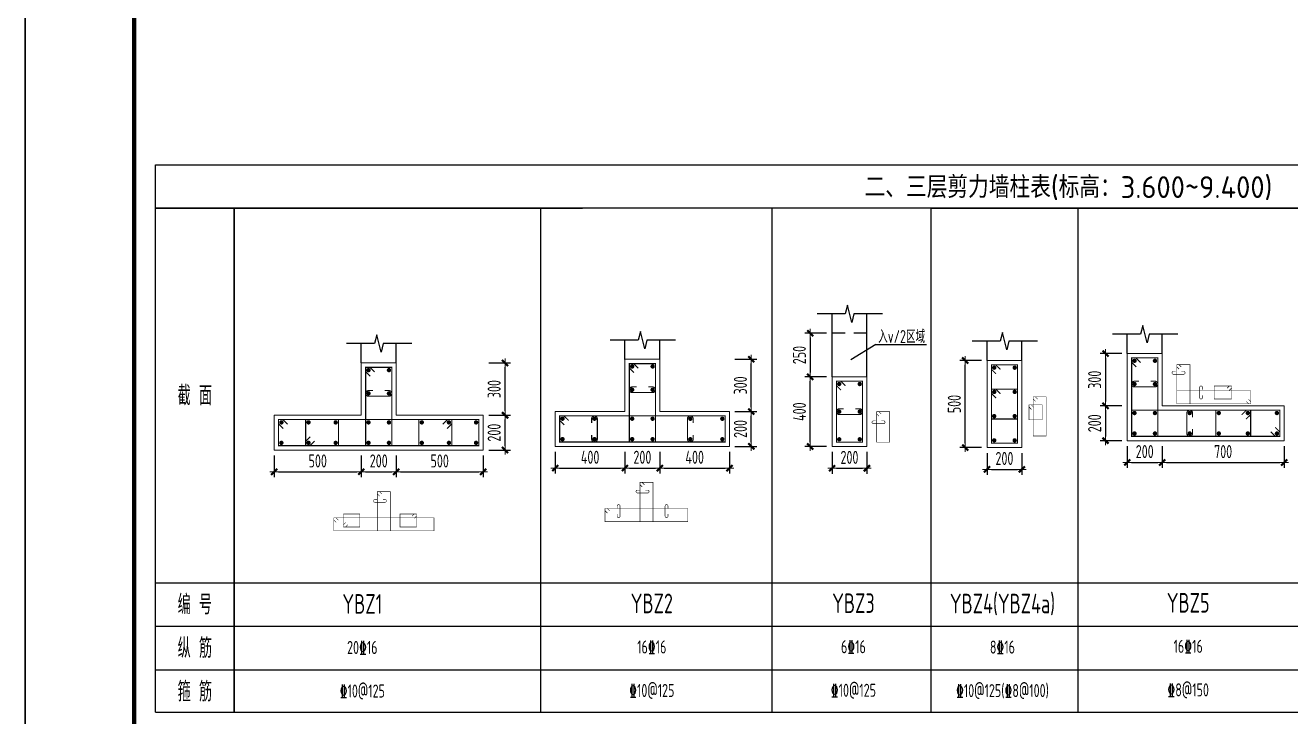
# Model space of a CAD drawing. Extents: x 580289 to 1106878, y -144605 to 78052.
# Drawn here: x 748202 to 777254, y 31757 to 47635 of the extents above; entities that cross this region are included whole.
import ezdxf
from ezdxf.enums import TextEntityAlignment as Align

# ---------------------------------------------------------------- set-up
doc = ezdxf.new("R2010")
doc.units = 0
doc.header["$LTSCALE"] = 100
doc.linetypes.add('3', pattern=[5, 3, -2])
doc.layers.get('0').update_dxf_attribs({"linetype": 'CONTINUOUS'})
doc.layers.get('Defpoints').update_dxf_attribs({"linetype": 'CONTINUOUS'})
for name, color, linetype, lineweight in [('REIN', 6, 'CONTINUOUS', 18), ('Z-柱大样外框', 7, 'CONTINUOUS', 18), ('Z-详图标注', 3, 'CONTINUOUS', 18)]:
    doc.layers.add(name, color=color, linetype=linetype, lineweight=lineweight)
for name, color, linetype in [('TAB', 7, 'CONTINUOUS'), ('TEXT', 2, 'CONTINUOUS'), ('THIN', 7, 'CONTINUOUS'), ('T图框', 7, 'CONTINUOUS'), ('图框', 254, 'CONTINUOUS')]:
    doc.layers.add(name, color=color, linetype=linetype)
doc.styles.get("Standard").update_dxf_attribs({"font": 'tssdeng.shx', "width": 0.7, "bigfont": 'tssdchn.shx'})
doc.styles.add('TCCAD_Dimension', font='Tssdeng.shx', dxfattribs={"width": 0.7, "bigfont": 'tssdchn.shx'})
doc.dimstyles.new('TCCAD_25_100', dxfattribs={"dimtxt": 300, "dimasz": 100, "dimexe": 125, "dimexo": 125, "dimgap": 100, "dimtad": 1, "dimdec": 0, "dimlfac": 0.25, "dimzin": 0, "dimdsep": 46, "dimtxsty": 'TCCAD_Dimension', "dimblk": '_TCDBK25_100', "dimcen": 0, "dimclrt": 7, "dimadec": 0, "dimazin": 0, "dimtfac": 1, "dimtdec": 0, "dimtix": 1, "dimtmove": 2, "dimatfit": 3, "dimfxl": 1, "dimtolj": 1, "dimtzin": 0, "dimarcsym": 0})

# ---------------------------------------------------------------- blocks, each defined once
blk = doc.blocks.new('_TCDBK25_100')
blk.add_line((-1, 0), (1, 0))
at = {"const_width": 0.5}
blk.add_lwpolyline([(-0.7, -0.7), (0.7, 0.7)], dxfattribs=at)
blk = doc.blocks.new('*D671')
at = {"layer": 'Defpoints', "color": 0}
for p in [(760370, 37965), (761970, 37965), (761970, 37465)]:
    blk.add_point(p, dxfattribs=at)
at = {"layer": 'Z-详图标注', "color": 0, "lineweight": -2}
for p, q in [((760370, 37840), (760370, 37340)), ((761970, 37840), (761970, 37340)), ((760470, 37465), (761870, 37465))]:
    blk.add_line(p, q, dxfattribs=at)
at = {"layer": 'Z-详图标注', "color": 0, "lineweight": -2, "xscale": 100, "yscale": 100, "zscale": 100, "rotation": 180}
blk.add_blockref('_TCDBK25_100', (760370, 37465), dxfattribs=at)
at = {"layer": 'Z-详图标注', "color": 0, "lineweight": -2, "xscale": 100, "yscale": 100, "zscale": 100}
blk.add_blockref('_TCDBK25_100', (761970, 37465), dxfattribs=at)
at = {"layer": 'Z-详图标注', "color": 7, "insert": (761170, 37715), "char_height": 300, "attachment_point": 5, "style": 'TCCAD_Dimension'}
blk.add_mtext('\\A1;400', dxfattribs=at)
blk = doc.blocks.new('*D672')
at = {"layer": 'Defpoints', "color": 0}
for p in [(761970, 37965), (762770, 37965), (762770, 37465)]:
    blk.add_point(p, dxfattribs=at)
at = {"layer": 'Z-详图标注', "color": 0, "lineweight": -2}
for p, q in [((761970, 37840), (761970, 37340)), ((762770, 37840), (762770, 37340)), ((762070, 37465), (762670, 37465))]:
    blk.add_line(p, q, dxfattribs=at)
at = {"layer": 'Z-详图标注', "color": 0, "lineweight": -2, "xscale": 100, "yscale": 100, "zscale": 100, "rotation": 180}
blk.add_blockref('_TCDBK25_100', (761970, 37465), dxfattribs=at)
at = {"layer": 'Z-详图标注', "color": 0, "lineweight": -2, "xscale": 100, "yscale": 100, "zscale": 100}
blk.add_blockref('_TCDBK25_100', (762770, 37465), dxfattribs=at)
at = {"layer": 'Z-详图标注', "color": 7, "insert": (762370, 37715), "char_height": 300, "attachment_point": 5, "style": 'TCCAD_Dimension'}
blk.add_mtext('\\A1;200', dxfattribs=at)
blk = doc.blocks.new('*D673')
at = {"layer": 'Defpoints', "color": 0}
for p in [(762770, 37965), (764370, 37965), (764370, 37465)]:
    blk.add_point(p, dxfattribs=at)
at = {"layer": 'Z-详图标注', "color": 0, "lineweight": -2}
for p, q in [((762770, 37840), (762770, 37340)), ((764370, 37840), (764370, 37340)), ((762870, 37465), (764270, 37465))]:
    blk.add_line(p, q, dxfattribs=at)
at = {"layer": 'Z-详图标注', "color": 0, "lineweight": -2, "xscale": 100, "yscale": 100, "zscale": 100, "rotation": 180}
blk.add_blockref('_TCDBK25_100', (762770, 37465), dxfattribs=at)
at = {"layer": 'Z-详图标注', "color": 0, "lineweight": -2, "xscale": 100, "yscale": 100, "zscale": 100}
blk.add_blockref('_TCDBK25_100', (764370, 37465), dxfattribs=at)
at = {"layer": 'Z-详图标注', "color": 7, "insert": (763570, 37715), "char_height": 300, "attachment_point": 5, "style": 'TCCAD_Dimension'}
blk.add_mtext('\\A1;400', dxfattribs=at)
blk = doc.blocks.new('*D674')
at = {"layer": 'Defpoints', "color": 0}
for p in [(764370, 38765), (764870, 38765), (764370, 37965)]:
    blk.add_point(p, dxfattribs=at)
at = {"layer": 'Z-详图标注', "color": 0, "lineweight": -2}
for p, q in [((764495, 38765), (764995, 38765)), ((764870, 38065), (764870, 38665)), ((764495, 37965), (764995, 37965))]:
    blk.add_line(p, q, dxfattribs=at)
at = {"layer": 'Z-详图标注', "color": 0, "lineweight": -2, "xscale": 100, "yscale": 100, "zscale": 100}
for p, rotation in [((764870, 38765), 90), ((764870, 37965), 270)]:
    blk.add_blockref('_TCDBK25_100', p, dxfattribs=dict(at, rotation=rotation))
at = {"layer": 'Z-详图标注', "color": 7, "insert": (764620, 38365), "char_height": 300, "attachment_point": 5, "rotation": 90, "style": 'TCCAD_Dimension'}
blk.add_mtext('\\A1;200', dxfattribs=at)
blk = doc.blocks.new('*D675')
at = {"layer": 'Defpoints', "color": 0}
for p in [(764370, 39965), (764870, 39965), (764370, 38765)]:
    blk.add_point(p, dxfattribs=at)
at = {"layer": 'Z-详图标注', "color": 0, "lineweight": -2}
for p, q in [((764495, 39965), (764995, 39965)), ((764870, 38865), (764870, 39865)), ((764495, 38765), (764995, 38765))]:
    blk.add_line(p, q, dxfattribs=at)
at = {"layer": 'Z-详图标注', "color": 0, "lineweight": -2, "xscale": 100, "yscale": 100, "zscale": 100}
for p, rotation in [((764870, 39965), 90), ((764870, 38765), 270)]:
    blk.add_blockref('_TCDBK25_100', p, dxfattribs=dict(at, rotation=rotation))
at = {"layer": 'Z-详图标注', "color": 7, "insert": (764620, 39365), "char_height": 300, "attachment_point": 5, "rotation": 90, "style": 'TCCAD_Dimension'}
blk.add_mtext('\\A1;300', dxfattribs=at)
blk = doc.blocks.new('*D676')
at = {"layer": 'Defpoints', "color": 0}
for p in [(766724, 37962), (767524, 37962), (767524, 37462)]:
    blk.add_point(p, dxfattribs=at)
at = {"layer": 'Z-详图标注', "color": 0, "lineweight": -2}
for p, q in [((766724, 37837), (766724, 37337)), ((767524, 37837), (767524, 37337)), ((766824, 37462), (767424, 37462))]:
    blk.add_line(p, q, dxfattribs=at)
at = {"layer": 'Z-详图标注', "color": 0, "lineweight": -2, "xscale": 100, "yscale": 100, "zscale": 100, "rotation": 180}
blk.add_blockref('_TCDBK25_100', (766724, 37462), dxfattribs=at)
at = {"layer": 'Z-详图标注', "color": 0, "lineweight": -2, "xscale": 100, "yscale": 100, "zscale": 100}
blk.add_blockref('_TCDBK25_100', (767524, 37462), dxfattribs=at)
at = {"layer": 'Z-详图标注', "color": 7, "insert": (767124, 37712), "char_height": 300, "attachment_point": 5, "style": 'TCCAD_Dimension'}
blk.add_mtext('\\A1;200', dxfattribs=at)
blk = doc.blocks.new('*D677')
at = {"layer": 'Defpoints', "color": 0}
for p in [(766224, 39562), (766724, 39562), (766724, 37962)]:
    blk.add_point(p, dxfattribs=at)
at = {"layer": 'Z-详图标注', "color": 0, "lineweight": -2}
for p, q in [((766599, 39562), (766099, 39562)), ((766224, 38062), (766224, 39462)), ((766599, 37962), (766099, 37962))]:
    blk.add_line(p, q, dxfattribs=at)
at = {"layer": 'Z-详图标注', "color": 0, "lineweight": -2, "xscale": 100, "yscale": 100, "zscale": 100}
for p, rotation in [((766224, 39562), 90), ((766224, 37962), 270)]:
    blk.add_blockref('_TCDBK25_100', p, dxfattribs=dict(at, rotation=rotation))
at = {"layer": 'Z-详图标注', "color": 7, "insert": (765974, 38762), "char_height": 300, "attachment_point": 5, "rotation": 90, "style": 'TCCAD_Dimension'}
blk.add_mtext('\\A1;400', dxfattribs=at)
blk = doc.blocks.new('*D678')
at = {"layer": 'Defpoints', "color": 0}
for p in [(766724, 40562), (766224, 39562), (766724, 39562)]:
    blk.add_point(p, dxfattribs=at)
at = {"layer": 'Z-详图标注', "color": 0, "lineweight": -2}
for p, q in [((766599, 40562), (766099, 40562)), ((766224, 40462), (766224, 39662)), ((766599, 39562), (766099, 39562))]:
    blk.add_line(p, q, dxfattribs=at)
at = {"layer": 'Z-详图标注', "color": 0, "lineweight": -2, "xscale": 100, "yscale": 100, "zscale": 100}
for p, rotation in [((766224, 40562), 90), ((766224, 39562), 270)]:
    blk.add_blockref('_TCDBK25_100', p, dxfattribs=dict(at, rotation=rotation))
at = {"layer": 'Z-详图标注', "color": 7, "insert": (765974, 40062), "char_height": 300, "attachment_point": 5, "rotation": 90, "style": 'TCCAD_Dimension'}
blk.add_mtext('\\A1;250', dxfattribs=at)
blk = doc.blocks.new('*D679')
at = {"layer": 'Defpoints', "color": 0}
for p in [(773503, 40095), (773003, 38895), (773503, 38895)]:
    blk.add_point(p, dxfattribs=at)
at = {"layer": 'Z-详图标注', "color": 0, "lineweight": -2}
for p, q in [((773378, 40095), (772878, 40095)), ((773003, 39995), (773003, 38995)), ((773378, 38895), (772878, 38895))]:
    blk.add_line(p, q, dxfattribs=at)
at = {"layer": 'Z-详图标注', "color": 0, "lineweight": -2, "xscale": 100, "yscale": 100, "zscale": 100}
for p, rotation in [((773003, 40095), 90), ((773003, 38895), 270)]:
    blk.add_blockref('_TCDBK25_100', p, dxfattribs=dict(at, rotation=rotation))
at = {"layer": 'Z-详图标注', "color": 7, "insert": (772753, 39495), "char_height": 300, "attachment_point": 5, "rotation": 90, "style": 'TCCAD_Dimension'}
blk.add_mtext('\\A1;300', dxfattribs=at)
blk = doc.blocks.new('*D680')
at = {"layer": 'Defpoints', "color": 0}
for p in [(773503, 38895), (773003, 38095), (773503, 38095)]:
    blk.add_point(p, dxfattribs=at)
at = {"layer": 'Z-详图标注', "color": 0, "lineweight": -2}
for p, q in [((773378, 38895), (772878, 38895)), ((773003, 38795), (773003, 38195)), ((773378, 38095), (772878, 38095))]:
    blk.add_line(p, q, dxfattribs=at)
at = {"layer": 'Z-详图标注', "color": 0, "lineweight": -2, "xscale": 100, "yscale": 100, "zscale": 100}
for p, rotation in [((773003, 38895), 90), ((773003, 38095), 270)]:
    blk.add_blockref('_TCDBK25_100', p, dxfattribs=dict(at, rotation=rotation))
at = {"layer": 'Z-详图标注', "color": 7, "insert": (772753, 38495), "char_height": 300, "attachment_point": 5, "rotation": 90, "style": 'TCCAD_Dimension'}
blk.add_mtext('\\A1;200', dxfattribs=at)
blk = doc.blocks.new('*D681')
at = {"layer": 'Defpoints', "color": 0}
for p in [(773503, 38095), (774303, 38095), (774303, 37595)]:
    blk.add_point(p, dxfattribs=at)
at = {"layer": 'Z-详图标注', "color": 0, "lineweight": -2}
for p, q in [((773503, 37970), (773503, 37470)), ((774303, 37970), (774303, 37470)), ((773603, 37595), (774203, 37595))]:
    blk.add_line(p, q, dxfattribs=at)
at = {"layer": 'Z-详图标注', "color": 0, "lineweight": -2, "xscale": 100, "yscale": 100, "zscale": 100, "rotation": 180}
blk.add_blockref('_TCDBK25_100', (773503, 37595), dxfattribs=at)
at = {"layer": 'Z-详图标注', "color": 0, "lineweight": -2, "xscale": 100, "yscale": 100, "zscale": 100}
blk.add_blockref('_TCDBK25_100', (774303, 37595), dxfattribs=at)
at = {"layer": 'Z-详图标注', "color": 7, "insert": (773903, 37845), "char_height": 300, "attachment_point": 5, "style": 'TCCAD_Dimension'}
blk.add_mtext('\\A1;200', dxfattribs=at)
blk = doc.blocks.new('*D682')
at = {"layer": 'Defpoints', "color": 0}
for p in [(774303, 38095), (777103, 38095), (777103, 37595)]:
    blk.add_point(p, dxfattribs=at)
at = {"layer": 'Z-详图标注', "color": 0, "lineweight": -2}
for p, q in [((774303, 37970), (774303, 37470)), ((777103, 37970), (777103, 37470)), ((774403, 37595), (777003, 37595))]:
    blk.add_line(p, q, dxfattribs=at)
at = {"layer": 'Z-详图标注', "color": 0, "lineweight": -2, "xscale": 100, "yscale": 100, "zscale": 100, "rotation": 180}
blk.add_blockref('_TCDBK25_100', (774303, 37595), dxfattribs=at)
at = {"layer": 'Z-详图标注', "color": 0, "lineweight": -2, "xscale": 100, "yscale": 100, "zscale": 100}
blk.add_blockref('_TCDBK25_100', (777103, 37595), dxfattribs=at)
at = {"layer": 'Z-详图标注', "color": 7, "insert": (775703, 37845), "char_height": 300, "attachment_point": 5, "style": 'TCCAD_Dimension'}
blk.add_mtext('\\A1;700', dxfattribs=at)
blk = doc.blocks.new('*D730')
at = {"layer": 'Defpoints', "color": 0}
for p in [(770282, 37937), (771082, 37937), (771082, 37437)]:
    blk.add_point(p, dxfattribs=at)
at = {"layer": 'Z-详图标注', "color": 0, "lineweight": -2}
for p, q in [((770282, 37812), (770282, 37312)), ((771082, 37812), (771082, 37312)), ((770382, 37437), (770982, 37437))]:
    blk.add_line(p, q, dxfattribs=at)
at = {"layer": 'Z-详图标注', "color": 0, "lineweight": -2, "xscale": 100, "yscale": 100, "zscale": 100, "rotation": 180}
blk.add_blockref('_TCDBK25_100', (770282, 37437), dxfattribs=at)
at = {"layer": 'Z-详图标注', "color": 0, "lineweight": -2, "xscale": 100, "yscale": 100, "zscale": 100}
blk.add_blockref('_TCDBK25_100', (771082, 37437), dxfattribs=at)
at = {"layer": 'Z-详图标注', "color": 7, "insert": (770682, 37687), "char_height": 300, "attachment_point": 5, "style": 'TCCAD_Dimension'}
blk.add_mtext('\\A1;200', dxfattribs=at)
blk = doc.blocks.new('*D731')
at = {"layer": 'Defpoints', "color": 0}
for p in [(769782, 39937), (770282, 39937), (770282, 37937)]:
    blk.add_point(p, dxfattribs=at)
at = {"layer": 'Z-详图标注', "color": 0, "lineweight": -2}
for p, q in [((770157, 39937), (769657, 39937)), ((769782, 38037), (769782, 39837)), ((770157, 37937), (769657, 37937))]:
    blk.add_line(p, q, dxfattribs=at)
at = {"layer": 'Z-详图标注', "color": 0, "lineweight": -2, "xscale": 100, "yscale": 100, "zscale": 100}
for p, rotation in [((769782, 39937), 90), ((769782, 37937), 270)]:
    blk.add_blockref('_TCDBK25_100', p, dxfattribs=dict(at, rotation=rotation))
at = {"layer": 'Z-详图标注', "color": 7, "insert": (769532, 38937), "char_height": 300, "attachment_point": 5, "rotation": 90, "style": 'TCCAD_Dimension'}
blk.add_mtext('\\A1;500', dxfattribs=at)
blk = doc.blocks.new('*D785')
at = {"layer": 'Defpoints', "color": 0}
for p in [(753916, 37880), (755916, 37880), (755916, 37380)]:
    blk.add_point(p, dxfattribs=at)
at = {"layer": 'Z-详图标注', "color": 0, "lineweight": -2}
for p, q in [((753916, 37755), (753916, 37255)), ((755916, 37755), (755916, 37255)), ((754016, 37380), (755816, 37380))]:
    blk.add_line(p, q, dxfattribs=at)
at = {"layer": 'Z-详图标注', "color": 0, "lineweight": -2, "xscale": 100, "yscale": 100, "zscale": 100, "rotation": 180}
blk.add_blockref('_TCDBK25_100', (753916, 37380), dxfattribs=at)
at = {"layer": 'Z-详图标注', "color": 0, "lineweight": -2, "xscale": 100, "yscale": 100, "zscale": 100}
blk.add_blockref('_TCDBK25_100', (755916, 37380), dxfattribs=at)
at = {"layer": 'Z-详图标注', "color": 7, "insert": (754916, 37630), "char_height": 300, "attachment_point": 5, "style": 'TCCAD_Dimension'}
blk.add_mtext('\\A1;500', dxfattribs=at)
blk = doc.blocks.new('*D786')
at = {"layer": 'Defpoints', "color": 0}
for p in [(755916, 37880), (756716, 37880), (756716, 37380)]:
    blk.add_point(p, dxfattribs=at)
at = {"layer": 'Z-详图标注', "color": 0, "lineweight": -2}
for p, q in [((755916, 37755), (755916, 37255)), ((756716, 37755), (756716, 37255)), ((756016, 37380), (756616, 37380))]:
    blk.add_line(p, q, dxfattribs=at)
at = {"layer": 'Z-详图标注', "color": 0, "lineweight": -2, "xscale": 100, "yscale": 100, "zscale": 100, "rotation": 180}
blk.add_blockref('_TCDBK25_100', (755916, 37380), dxfattribs=at)
at = {"layer": 'Z-详图标注', "color": 0, "lineweight": -2, "xscale": 100, "yscale": 100, "zscale": 100}
blk.add_blockref('_TCDBK25_100', (756716, 37380), dxfattribs=at)
at = {"layer": 'Z-详图标注', "color": 7, "insert": (756316, 37630), "char_height": 300, "attachment_point": 5, "style": 'TCCAD_Dimension'}
blk.add_mtext('\\A1;200', dxfattribs=at)
blk = doc.blocks.new('*D787')
at = {"layer": 'Defpoints', "color": 0}
for p in [(756716, 37880), (758716, 37880), (758716, 37380)]:
    blk.add_point(p, dxfattribs=at)
at = {"layer": 'Z-详图标注', "color": 0, "lineweight": -2}
for p, q in [((756716, 37755), (756716, 37255)), ((758716, 37755), (758716, 37255)), ((756816, 37380), (758616, 37380))]:
    blk.add_line(p, q, dxfattribs=at)
at = {"layer": 'Z-详图标注', "color": 0, "lineweight": -2, "xscale": 100, "yscale": 100, "zscale": 100, "rotation": 180}
blk.add_blockref('_TCDBK25_100', (756716, 37380), dxfattribs=at)
at = {"layer": 'Z-详图标注', "color": 0, "lineweight": -2, "xscale": 100, "yscale": 100, "zscale": 100}
blk.add_blockref('_TCDBK25_100', (758716, 37380), dxfattribs=at)
at = {"layer": 'Z-详图标注', "color": 7, "insert": (757716, 37630), "char_height": 300, "attachment_point": 5, "style": 'TCCAD_Dimension'}
blk.add_mtext('\\A1;500', dxfattribs=at)
blk = doc.blocks.new('*D788')
at = {"layer": 'Defpoints', "color": 0}
for p in [(758716, 38680), (759216, 38680), (758716, 37880)]:
    blk.add_point(p, dxfattribs=at)
at = {"layer": 'Z-详图标注', "color": 0, "lineweight": -2}
for p, q in [((758841, 38680), (759341, 38680)), ((759216, 37980), (759216, 38580)), ((758841, 37880), (759341, 37880))]:
    blk.add_line(p, q, dxfattribs=at)
at = {"layer": 'Z-详图标注', "color": 0, "lineweight": -2, "xscale": 100, "yscale": 100, "zscale": 100}
for p, rotation in [((759216, 38680), 90), ((759216, 37880), 270)]:
    blk.add_blockref('_TCDBK25_100', p, dxfattribs=dict(at, rotation=rotation))
at = {"layer": 'Z-详图标注', "color": 7, "insert": (758966, 38280), "char_height": 300, "attachment_point": 5, "rotation": 90, "style": 'TCCAD_Dimension'}
blk.add_mtext('\\A1;200', dxfattribs=at)
blk = doc.blocks.new('*D789')
at = {"layer": 'Defpoints', "color": 0}
for p in [(758716, 39880), (759216, 39880), (758716, 38680)]:
    blk.add_point(p, dxfattribs=at)
at = {"layer": 'Z-详图标注', "color": 0, "lineweight": -2}
for p, q in [((758841, 39880), (759341, 39880)), ((759216, 38780), (759216, 39780)), ((758841, 38680), (759341, 38680))]:
    blk.add_line(p, q, dxfattribs=at)
at = {"layer": 'Z-详图标注', "color": 0, "lineweight": -2, "xscale": 100, "yscale": 100, "zscale": 100}
for p, rotation in [((759216, 39880), 90), ((759216, 38680), 270)]:
    blk.add_blockref('_TCDBK25_100', p, dxfattribs=dict(at, rotation=rotation))
at = {"layer": 'Z-详图标注', "color": 7, "insert": (758966, 39280), "char_height": 300, "attachment_point": 5, "rotation": 90, "style": 'TCCAD_Dimension'}
blk.add_mtext('\\A1;300', dxfattribs=at)
blk = doc.blocks.new('A$C72C84CBD')
at = {"layer": '图框', "color": 0}
for points in [[(0, 0), (0, 59400), (84100, 59400), (84100, 0)], [(0, 0), (84100, 0), (84100, 59400), (0, 59400)]]:
    blk.add_lwpolyline(points, close=True, dxfattribs=at)
at = {"layer": '图框', "color": 0, "const_width": 100}
blk.add_lwpolyline([(2500, 1000), (83100, 1000), (83100, 58400), (2500, 58400)], close=True, dxfattribs=at)
blk = doc.blocks.new('图框')
at = {"layer": 'T图框', "color": 4}
blk.add_blockref('A$C72C84CBD', (602717, 102744), dxfattribs=at)

msp = doc.modelspace()

# ---------------------------------------------------------------- linework, layer by layer
at = {"layer": 'REIN', "color": 210}
for points, const_width in [([(762176, 39658.5), (762069.9, 39764.6), (762069.9, 39864.6), (762669.9, 39864.6), (762669.9, 38064.6), (762069.9, 38064.6), (762069.9, 39864.6), (762169.9, 39864.6), (762276, 39758.5)], 25), ([(770488.4, 39631), (770382.3, 39737), (770382.3, 39837), (770982.3, 39837), (770982.3, 38037), (770382.3, 38037), (770382.3, 39837), (770482.3, 39837), (770588.4, 39731)], 25), ([(773709.2, 39789.4), (773603.1, 39895.4), (773603.1, 39995.4), (774203.1, 39995.4), (774203.1, 38195.4), (773603.1, 38195.4), (773603.1, 39995.4), (773703.1, 39995.4), (773809.2, 39889.4)], 25), ([(774693.4, 39737.8), (774640.4, 39790.8), (774640.4, 39840.8), (774940.4, 39840.8), (774940.4, 38940.8), (774640.4, 38940.8), (774640.4, 39840.8), (774690.4, 39840.8), (774743.4, 39787.8)], 12.5), ([(756122.5, 39574.4), (756016.4, 39680.5), (756016.4, 39780.5), (756616.4, 39780.5), (756616.4, 37980.5), (756016.4, 37980.5), (756016.4, 39780.5), (756116.4, 39780.5), (756222.5, 39674.4)], 25), ([(766930.3, 39255.6), (766824.3, 39361.7), (766824.3, 39461.7), (767424.3, 39461.7), (767424.3, 38061.7), (766824.3, 38061.7), (766824.3, 39461.7), (766924.3, 39461.7), (767030.3, 39355.6)], 25), ([(776287.3, 39043.9), (776340.4, 38990.8), (776340.4, 38940.8), (774640.4, 38940.8), (774640.4, 39240.8), (776340.4, 39240.8), (776340.4, 38940.8), (776290.4, 38940.8), (776237.3, 38993.9)], 12.5), ([(771393.7, 39000.6), (771340.7, 39053.6), (771340.7, 39103.6), (771640.7, 39103.6), (771640.7, 38203.6), (771340.7, 38203.6), (771340.7, 39103.6), (771390.7, 39103.6), (771443.7, 39050.6)], 12.5), ([(760576, 38458.5), (760469.9, 38564.6), (760469.9, 38664.6), (764269.9, 38664.6), (764269.9, 38064.6), (760469.9, 38064.6), (760469.9, 38664.6), (760569.9, 38664.6), (760676, 38558.5)], 25), ([(767800.4, 38658.8), (767747.4, 38711.9), (767747.4, 38761.9), (768047.4, 38761.9), (768047.4, 38061.9), (767747.4, 38061.9), (767747.4, 38761.9), (767797.4, 38761.9), (767850.4, 38708.8)], 12.5), ([(776897, 38401.5), (777003.1, 38295.4), (777003.1, 38195.4), (773603.1, 38195.4), (773603.1, 38795.4), (777003.1, 38795.4), (777003.1, 38195.4), (776903.1, 38195.4), (776797, 38301.5)], 25), ([(754122.5, 38374.4), (754016.4, 38480.5), (754016.4, 38580.5), (758616.4, 38580.5), (758616.4, 37980.5), (754016.4, 37980.5), (754016.4, 38580.5), (754116.4, 38580.5), (754222.5, 38474.4)], 25), ([(756337.3, 36821.6), (756284.3, 36874.7), (756284.3, 36924.7), (756584.3, 36924.7), (756584.3, 36024.7), (756284.3, 36024.7), (756284.3, 36924.7), (756334.3, 36924.7), (756387.3, 36871.6)], 12.5), ([(762365.8, 37034.7), (762312.7, 37087.7), (762312.7, 37137.7), (762612.7, 37137.7), (762612.7, 36237.7), (762312.7, 36237.7), (762312.7, 37137.7), (762362.7, 37137.7), (762415.8, 37084.7)], 12.5), ([(755337.3, 36221.6), (755284.3, 36274.7), (755284.3, 36324.7), (757584.3, 36324.7), (757584.3, 36024.7), (755284.3, 36024.7), (755284.3, 36324.7), (755334.3, 36324.7), (755387.3, 36271.6)], 12.5), ([(761565.8, 36434.7), (761512.7, 36487.7), (761512.7, 36537.7), (763412.7, 36537.7), (763412.7, 36237.7), (761512.7, 36237.7), (761512.7, 36537.7), (761562.7, 36537.7), (761615.8, 36484.7)], 12.5)]:
    msp.add_lwpolyline(points, dxfattribs=dict(at, const_width=const_width))
at = {"layer": 'REIN', "color": 6, "const_width": 50}
for points in [[(762109.9, 39799.6, 1), (762159.9, 39799.6, 1)], [(762579.9, 39799.6, 1), (762629.9, 39799.6, 1)], [(770422.3, 39772, 1), (770472.3, 39772, 1)], [(770892.3, 39772, 1), (770942.3, 39772, 1)], [(773643.1, 39930.4, 1), (773693.1, 39930.4, 1)], [(774113.1, 39930.4, 1), (774163.1, 39930.4, 1)], [(756056.4, 39715.5, 1), (756106.4, 39715.5, 1)], [(756526.4, 39715.5, 1), (756576.4, 39715.5, 1)], [(756056.4, 39180.5, 1), (756106.4, 39180.5, 1)], [(756526.4, 39180.5, 1), (756576.4, 39180.5, 1)], [(762109.9, 39264.6, 1), (762159.9, 39264.6, 1)], [(762579.9, 39264.6, 1), (762629.9, 39264.6, 1)], [(766864.3, 39396.7, 1), (766914.3, 39396.7, 1)], [(767334.3, 39396.7, 1), (767384.3, 39396.7, 1)], [(770422.3, 39215.4, 1), (770472.3, 39215.4, 1)], [(770892.3, 39215.4, 1), (770942.3, 39215.4, 1)], [(773643.1, 39395.4, 1), (773693.1, 39395.4, 1)], [(774113.1, 39395.4, 1), (774163.1, 39395.4, 1)], [(760509.9, 38599.6, 1), (760559.9, 38599.6, 1)], [(761244.9, 38599.6, 1), (761294.9, 38599.6, 1)], [(762109.9, 38599.6, 1), (762159.9, 38599.6, 1)], [(762579.9, 38599.6, 1), (762629.9, 38599.6, 1)], [(763444.9, 38599.6, 1), (763494.9, 38599.6, 1)], [(764179.9, 38599.6, 1), (764229.9, 38599.6, 1)], [(766864.3, 38761.7, 1), (766914.3, 38761.7, 1)], [(767334.3, 38761.7, 1), (767384.3, 38761.7, 1)], [(770422.3, 38658.7, 1), (770472.3, 38658.7, 1)], [(770892.3, 38658.7, 1), (770942.3, 38658.7, 1)], [(773643.1, 38730.4, 1), (773693.1, 38730.4, 1)], [(774113.1, 38730.4, 1), (774163.1, 38730.4, 1)], [(774910.6, 38730.4, 1), (774960.6, 38730.4, 1)], [(775578.1, 38730.4, 1), (775628.1, 38730.4, 1)], [(776245.6, 38730.4, 1), (776295.6, 38730.4, 1)], [(776913.1, 38730.4, 1), (776963.1, 38730.4, 1)], [(754056.4, 38515.5, 1), (754106.4, 38515.5, 1)], [(754679.7, 38515.5, 1), (754729.7, 38515.5, 1)], [(755303.1, 38515.5, 1), (755353.1, 38515.5, 1)], [(756056.4, 38515.5, 1), (756106.4, 38515.5, 1)], [(756526.4, 38515.5, 1), (756576.4, 38515.5, 1)], [(757279.7, 38515.5, 1), (757329.7, 38515.5, 1)], [(757903.1, 38515.5, 1), (757953.1, 38515.5, 1)], [(758526.4, 38515.5, 1), (758576.4, 38515.5, 1)], [(754056.4, 38045.5, 1), (754106.4, 38045.5, 1)], [(754679.7, 38045.5, 1), (754729.7, 38045.5, 1)], [(755303.1, 38045.5, 1), (755353.1, 38045.5, 1)], [(756056.4, 38045.5, 1), (756106.4, 38045.5, 1)], [(756526.4, 38045.5, 1), (756576.4, 38045.5, 1)], [(757279.7, 38045.5, 1), (757329.7, 38045.5, 1)], [(757903.1, 38045.5, 1), (757953.1, 38045.5, 1)], [(758526.4, 38045.5, 1), (758576.4, 38045.5, 1)], [(760509.9, 38129.6, 1), (760559.9, 38129.6, 1)], [(761244.9, 38129.6, 1), (761294.9, 38129.6, 1)], [(762109.9, 38129.6, 1), (762159.9, 38129.6, 1)], [(762579.9, 38129.6, 1), (762629.9, 38129.6, 1)], [(763444.9, 38129.6, 1), (763494.9, 38129.6, 1)], [(764179.9, 38129.6, 1), (764229.9, 38129.6, 1)], [(766864.3, 38126.7, 1), (766914.3, 38126.7, 1)], [(767334.3, 38126.7, 1), (767384.3, 38126.7, 1)], [(770422.3, 38102, 1), (770472.3, 38102, 1)], [(770892.3, 38102, 1), (770942.3, 38102, 1)], [(773643.1, 38260.4, 1), (773693.1, 38260.4, 1)], [(774113.1, 38260.4, 1), (774163.1, 38260.4, 1)], [(774910.6, 38260.4, 1), (774960.6, 38260.4, 1)], [(775578.1, 38260.4, 1), (775628.1, 38260.4, 1)], [(776245.6, 38260.4, 1), (776295.6, 38260.4, 1)], [(776913.1, 38260.4, 1), (776963.1, 38260.4, 1)]]:
    msp.add_lwpolyline(points, format="xyb", close=True, dxfattribs=at)
at = {"layer": 'REIN', "color": 6}
for points, const_width in [([(774746.6, 39684.6), (774796.6, 39684.6, -1), (774796.6, 39619.6), (774561.6, 39619.6, -1), (774561.6, 39684.6), (774611.6, 39684.6)], 12.5), ([(756451.4, 39245.5), (756551.4, 39245.5, -1), (756551.4, 39115.5), (756081.4, 39115.5, -1), (756081.4, 39245.5), (756181.4, 39245.5)], 25), ([(762504.9, 39329.6), (762604.9, 39329.6, -1), (762604.9, 39199.6), (762134.9, 39199.6, -1), (762134.9, 39329.6), (762234.9, 39329.6)], 25), ([(774038.1, 39460.4), (774138.1, 39460.4, -1), (774138.1, 39330.4), (773668.1, 39330.4, -1), (773668.1, 39460.4), (773768.1, 39460.4)], 25), ([(775227.9, 39134.6), (775227.9, 39084.6, -1), (775162.9, 39084.6), (775162.9, 39319.6, -1), (775227.9, 39319.6), (775227.9, 39269.6)], 12.5), ([(761204.9, 38499.6), (761204.9, 38599.6, -1), (761334.9, 38599.6), (761334.9, 38129.6, -1), (761204.9, 38129.6), (761204.9, 38229.6)], 25), ([(763534.9, 38229.6), (763534.9, 38129.6, -1), (763404.9, 38129.6), (763404.9, 38599.6, -1), (763534.9, 38599.6), (763534.9, 38499.6)], 25), ([(767259.3, 38826.7), (767359.3, 38826.7, -1), (767359.3, 38696.7), (766889.3, 38696.7, -1), (766889.3, 38826.7), (766989.3, 38826.7)], 25), ([(775000.6, 38360.4), (775000.6, 38260.4, -1), (774870.6, 38260.4), (774870.6, 38730.4, -1), (775000.6, 38730.4), (775000.6, 38630.4)], 25), ([(767859.1, 38550.2), (767909.1, 38550.2, -1), (767909.1, 38485.2), (767674.1, 38485.2, -1), (767674.1, 38550.2), (767724.1, 38550.2)], 12.5), ([(762441.1, 36959.4), (762491.1, 36959.4, -1), (762491.1, 36894.4), (762256.1, 36894.4, -1), (762256.1, 36959.4), (762306.1, 36959.4)], 12.5), ([(756412.6, 36746.3), (756462.6, 36746.3, -1), (756462.6, 36681.3), (756227.6, 36681.3, -1), (756227.6, 36746.3), (756277.6, 36746.3)], 12.5), ([(761791.1, 36544.4), (761791.1, 36594.4, -1), (761856.1, 36594.4), (761856.1, 36359.4, -1), (761791.1, 36359.4), (761791.1, 36409.4)], 12.5), ([(762956.1, 36409.4), (762956.1, 36359.4, -1), (762891.1, 36359.4), (762891.1, 36594.4, -1), (762956.1, 36594.4), (762956.1, 36544.4)], 12.5)]:
    msp.add_lwpolyline(points, format="xyb", dxfattribs=dict(at, const_width=const_width))
for points, const_width in [([(770488.4, 39074.3), (770382.3, 39180.4), (770382.3, 39280.4), (770982.3, 39280.4), (770982.3, 38593.7), (770382.3, 38593.7), (770382.3, 39280.4), (770482.3, 39280.4), (770588.4, 39174.3)], 25), ([(775792.3, 39299), (775845.4, 39352.1), (775895.4, 39352.1), (775895.4, 39052.1), (775496.6, 39052.1), (775496.6, 39352.1), (775895.4, 39352.1), (775895.4, 39302.1), (775842.3, 39249)], 12.5), ([(771300.9, 38815), (771247.9, 38868), (771247.9, 38918), (771547.9, 38918), (771547.9, 38574.7), (771247.9, 38574.7), (771247.9, 38918), (771297.9, 38918), (771350.9, 38865)], 12.5), ([(776129.5, 38689.4), (776235.6, 38795.4), (776335.6, 38795.4), (776335.6, 38195.4), (775538.1, 38195.4), (775538.1, 38795.4), (776335.6, 38795.4), (776335.6, 38695.4), (776229.5, 38589.4)], 25), ([(754845.8, 38086.5), (754739.7, 37980.5), (754639.7, 37980.5), (754639.7, 38580.5), (755393.1, 38580.5), (755393.1, 37980.5), (754639.7, 37980.5), (754639.7, 38080.5), (754745.8, 38186.5)], 25), ([(757787, 38474.4), (757893.1, 38580.5), (757993.1, 38580.5), (757993.1, 37980.5), (757239.7, 37980.5), (757239.7, 38580.5), (757993.1, 38580.5), (757993.1, 38480.5), (757887, 38374.4)], 25), ([(755609.8, 36166.9), (755556.8, 36113.8), (755506.8, 36113.8), (755506.8, 36413.8), (755883.5, 36413.8), (755883.5, 36113.8), (755506.8, 36113.8), (755506.8, 36163.8), (755559.8, 36216.9)], 12.5), ([(757080.4, 36360.8), (757133.5, 36413.8), (757183.5, 36413.8), (757183.5, 36113.8), (756806.8, 36113.8), (756806.8, 36413.8), (757183.5, 36413.8), (757183.5, 36363.8), (757130.4, 36310.8)], 12.5)]:
    msp.add_lwpolyline(points, dxfattribs=dict(at, const_width=const_width))
at = {"layer": 'TAB'}
for p, q in [((752994.3, 31860.5), (752994.3, 43432.5)), ((752994.3, 43432.5), (760994.3, 43432.5)), ((760033.3, 43432.5), (760033.3, 31860.5)), ((765340.5, 43432.5), (765340.5, 31860.5)), ((768994.3, 43432.5), (779196.4, 43432.5)), ((768994.3, 43432.5), (768994.3, 31860.5)), ((772365.7, 43432.5), (772365.7, 31860.5)), ((751194.3, 34832.5), (752994.3, 34832.5)), ((752994.3, 34832.5), (760994.3, 34832.5)), ((760994.3, 34832.5), (794065.1, 34832.5)), ((751194.3, 33832.5), (752994.3, 33832.5)), ((751194.3, 33832.5), (752994.3, 33832.5)), ((752994.3, 33832.5), (760994.3, 33832.5)), ((752994.3, 33832.5), (760994.3, 33832.5)), ((760994.3, 33832.5), (768994.3, 33832.5)), ((760994.3, 33832.5), (794065.1, 33832.5)), ((751194.3, 32832.5), (752994.3, 32832.5)), ((752994.3, 32832.5), (760994.3, 32832.5)), ((760994.3, 32832.5), (794065.1, 32832.5)), ((751194.3, 31860.5), (794065.1, 31860.5)), ((759194.3, 31860.5), (794065.1, 31860.5))]:
    msp.add_line(p, q, dxfattribs=at)
for points in [[(794065.1, 43432.5), (751194.3, 43432.5), (751194.3, 44432.5), (794065.1, 44432.5)], [(751194.3, 31860.5), (751194.3, 43432.5), (752994.3, 43432.5), (752994.3, 31860.5)]]:
    msp.add_lwpolyline(points, dxfattribs=at)
at = {"layer": 'TEXT'}
for q in [(767155.7, 39951.7), (768889.7, 40306.7)]:
    msp.add_line((767731.4, 40306.7), q, dxfattribs=at)
at = {"layer": 'THIN'}
for p, q in [((766724.3, 39561.7), (766724.3, 41006.3)), ((767524.3, 39561.7), (767524.3, 41006.3)), ((761969.9, 39961), (761969.9, 40405.6)), ((762769.9, 39961), (762769.9, 40405.6)), ((773503.1, 40095.4), (773503.1, 40540.1)), ((774303.1, 40095.4), (774303.1, 40540.1)), ((755916.4, 39880.5), (755916.4, 40325.1)), ((756716.4, 39880.5), (756716.4, 40325.1)), ((770282.3, 39937), (770282.3, 40381.6)), ((771082.3, 39937), (771082.3, 40381.6))]:
    msp.add_line(p, q, dxfattribs=at)
for points in [[(767881.8, 41006.3), (767228, 41006.3), (767178, 40806.3), (767078, 41206.3), (767028, 41006.3), (766381.7, 41006.3)], [(774660.7, 40540.1), (774006.9, 40540.1), (773956.9, 40340.1), (773856.9, 40740.1), (773806.9, 40540.1), (773160.5, 40540.1)], [(757074, 40325.1), (756420.2, 40325.1), (756370.2, 40125.1), (756270.2, 40525.1), (756220.2, 40325.1), (755573.8, 40325.1)], [(763127.5, 40405.6), (762473.7, 40405.6), (762423.7, 40205.6), (762323.7, 40605.6), (762273.7, 40405.6), (761627.3, 40405.6)], [(771439.9, 40381.6), (770786.1, 40381.6), (770736.1, 40181.6), (770636.1, 40581.6), (770586.1, 40381.6), (769939.7, 40381.6)]]:
    msp.add_lwpolyline(points, dxfattribs=at)
at = {"layer": 'Z-柱大样外框', "linetype": '3', "lineweight": -3}
msp.add_line((767524.3, 40561.7), (766724.3, 40561.7), dxfattribs=at)
at = {"layer": 'Z-柱大样外框'}
for points in [[(773503.1, 40095.4), (773503.1, 38095.4), (777103.1, 38095.4), (777103.1, 38895.4), (774303.1, 38895.4), (774303.1, 40095.4), (773503.1, 40095.4)], [(753916.4, 38680.5), (753916.4, 37880.5), (758716.4, 37880.5), (758716.4, 38680.5), (756716.4, 38680.5), (756716.4, 39880.5), (755916.4, 39880.5), (755916.4, 38680.5), (753916.4, 38680.5)], [(760369.9, 38764.6), (760369.9, 37964.6), (764369.9, 37964.6), (764369.9, 38764.6), (762769.9, 38764.6), (762769.9, 39964.6), (761969.9, 39964.6), (761969.9, 38764.6), (760369.9, 38764.6)], [(770282.3, 39937), (770282.3, 37937), (771082.3, 37937), (771082.3, 39937), (770282.3, 39937)], [(766724.3, 39561.7), (766724.3, 37961.7), (767524.3, 37961.7), (767524.3, 39561.7), (766724.3, 39561.7)]]:
    msp.add_lwpolyline(points, close=True, dxfattribs=at)

# ---------------------------------------------------------------- block references
at = {"layer": 'T图框'}
msp.add_blockref('图框', (145485, -84883.4), dxfattribs=at)

# ---------------------------------------------------------------- texts
at = {"layer": 'TAB'}
msp.add_text('二、三层剪力墙柱表(标高：3.600~9.400)', height=500, dxfattribs=at).set_placement((772152.8, 43918.7), align=Align.MIDDLE_CENTER)
at = {"layer": 'TAB', "width": 0.7}
for s, p in [('截 面', (752094.3, 39132.5)), ('编 号', (752094.3, 34332.5)), ('YBZ2', (762585.5, 34358.5)), ('YBZ3', (767215, 34363.2)), ('YBZ4(YBZ4a)', (770636.2, 34355.4)), ('YBZ5', (774900.6, 34372.7)), ('YBZ1', (755939.4, 34346.5)), ('纵 筋', (752094.3, 33332.5)), ('箍 筋', (752094.3, 32332.5))]:
    msp.add_text(s, height=450, dxfattribs=at).set_placement(p, align=Align.MIDDLE_CENTER)
at = {"layer": 'TAB', "color": 7, "width": 0.7}
for s, p in [('20\x8416', (755939.4, 33346.5)), ('16\x8416', (762585.5, 33358.5)), ('6\x8416', (767215, 33363.2)), ('8\x8416', (770636.2, 33355.4)), ('16\x8416', (774900.6, 33372.7)), ('\x8410@125', (755939.4, 32346.5)), ('\x8410@125', (762585.5, 32358.5)), ('\x8410@125', (767215, 32363.2)), ('%%13210@125(%%1328@100)', (770636.2, 32355.4)), ('\x848@150', (774900.6, 32372.7))]:
    msp.add_text(s, height=300, dxfattribs=at).set_placement(p, align=Align.MIDDLE_CENTER)
at = {"layer": 'TEXT', "width": 0.7}
msp.add_text('入v/2区域', height=300, dxfattribs=at).set_placement((767782.8, 40336.6))

# ---------------------------------------------------------------- dimensions: what is measured, and where the dimension line sits
at = {"layer": 'Z-详图标注'}
for base, p1, p2, angle, picture, middle in [((766224.3, 39561.7), (766724.3, 40561.7), (766724.3, 39561.7), 90, '*D678', (765974.3, 40061.7)), ((773003.1, 38895.4), (773503.1, 40095.4), (773503.1, 38895.4), 270, '*D679', (772753.1, 39495.4)), ((759216.4, 39880.5), (758716.4, 38680.5), (758716.4, 39880.5), 90, '*D789', (758966.4, 39280.5)), ((764869.9, 39964.6), (764369.9, 38764.6), (764369.9, 39964.6), 90, '*D675', (764619.9, 39364.6)), ((769782.3, 39937), (770282.3, 37937), (770282.3, 39937), 90, '*D731', (769532.3, 38937)), ((766224.3, 39561.7), (766724.3, 37961.7), (766724.3, 39561.7), 90, '*D677', (765974.3, 38761.7)), ((773003.1, 38095.4), (773503.1, 38895.4), (773503.1, 38095.4), 270, '*D680', (772753.1, 38495.4)), ((759216.4, 38680.5), (758716.4, 37880.5), (758716.4, 38680.5), 90, '*D788', (758966.4, 38280.5)), ((764869.9, 38764.6), (764369.9, 37964.6), (764369.9, 38764.6), 90, '*D674', (764619.9, 38364.6))]:
    dim = msp.add_linear_dim(base=base, p1=p1, p2=p2, angle=angle, dimstyle='TCCAD_25_100', dxfattribs=at)
    dim.commit()
    dim.dimension.update_dxf_attribs({"geometry": picture, "text_midpoint": middle})
for base, p1, p2, picture, middle in [((774303.1, 37595.4), (773503.1, 38095.4), (774303.1, 38095.4), '*D681', (773903.1, 37845.4)), ((777103.1, 37595.4), (774303.1, 38095.4), (777103.1, 38095.4), '*D682', (775703.1, 37845.4)), ((755916.4, 37380.5), (753916.4, 37880.5), (755916.4, 37880.5), '*D785', (754916.4, 37630.5)), ((756716.4, 37380.5), (755916.4, 37880.5), (756716.4, 37880.5), '*D786', (756316.4, 37630.5)), ((758716.4, 37380.5), (756716.4, 37880.5), (758716.4, 37880.5), '*D787', (757716.4, 37630.5)), ((761969.9, 37464.6), (760369.9, 37964.6), (761969.9, 37964.6), '*D671', (761169.9, 37714.6)), ((762769.9, 37464.6), (761969.9, 37964.6), (762769.9, 37964.6), '*D672', (762369.9, 37714.6)), ((764369.9, 37464.6), (762769.9, 37964.6), (764369.9, 37964.6), '*D673', (763569.9, 37714.6)), ((767524.3, 37461.7), (766724.3, 37961.7), (767524.3, 37961.7), '*D676', (767124.3, 37711.7)), ((771082.3, 37437), (770282.3, 37937), (771082.3, 37937), '*D730', (770682.3, 37687))]:
    dim = msp.add_linear_dim(base=base, p1=p1, p2=p2, dimstyle='TCCAD_25_100', dxfattribs=at)
    dim.commit()
    dim.dimension.update_dxf_attribs({"geometry": picture, "text_midpoint": middle})

doc.saveas('drawing.dxf')
